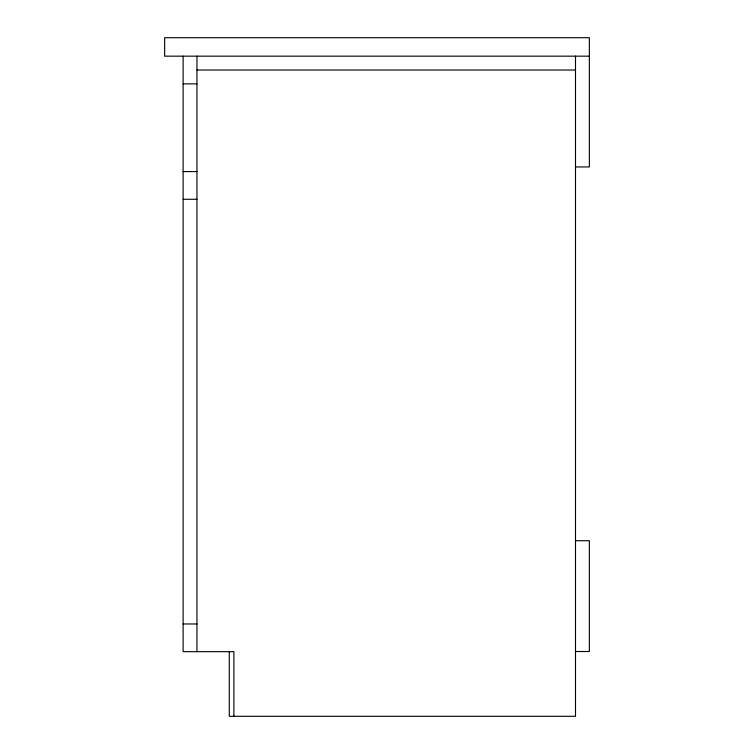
<?xml version="1.0" encoding="UTF-8"?>
<svg xmlns="http://www.w3.org/2000/svg" width="754" height="754" viewBox="0 0 754 754"><rect width="100%" height="100%" fill="white"/><g stroke="black" fill="none" stroke-linecap="round" stroke-linejoin="round"><path stroke-width="1.13" d="M589.355 56.164L164.645 56.164L164.645 37.7L589.355 37.7L589.355 166.954L575.5 166.954M196.964 70.018L575.5 70.018M183.118 83.864L196.964 83.864M183.118 171.573L196.964 171.573M183.118 199.273L196.964 199.273M575.5 540.722L589.355 540.722L589.355 651.513L575.5 651.513M183.118 623.973L196.964 623.973M575.5 56.164L575.5 716.3L229.282 716.3L229.282 651.673M233.891 716.3L233.891 651.673L183.118 651.673L183.118 56.164M196.964 56.164L196.964 651.673"/></g></svg>
